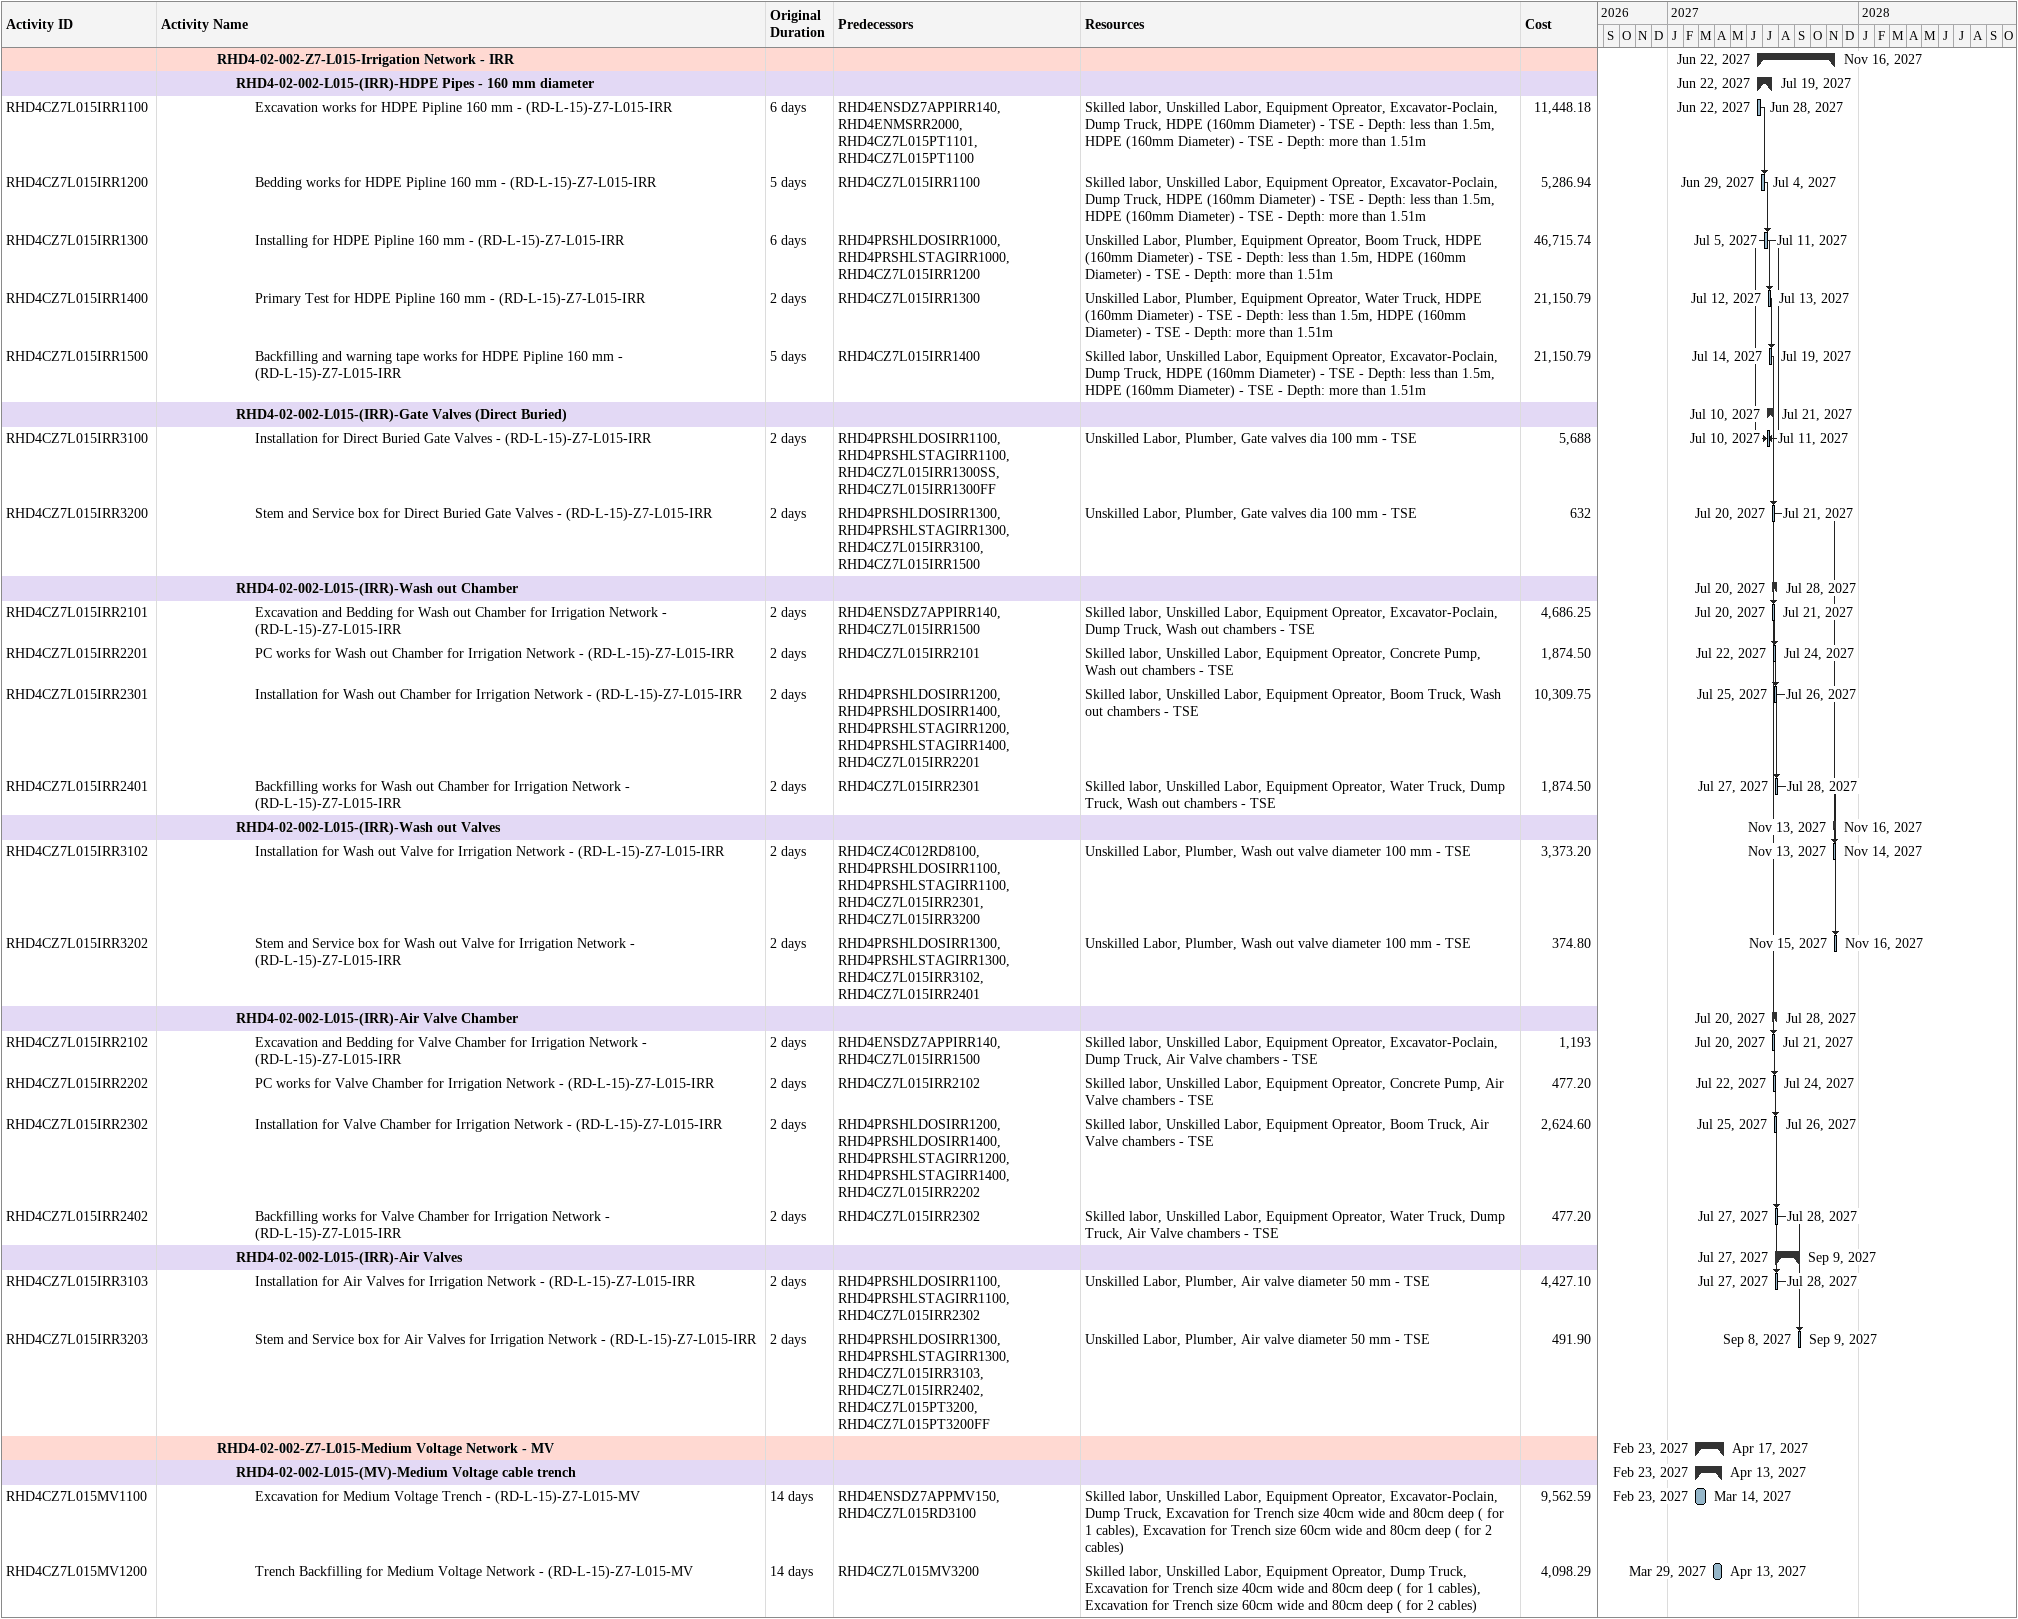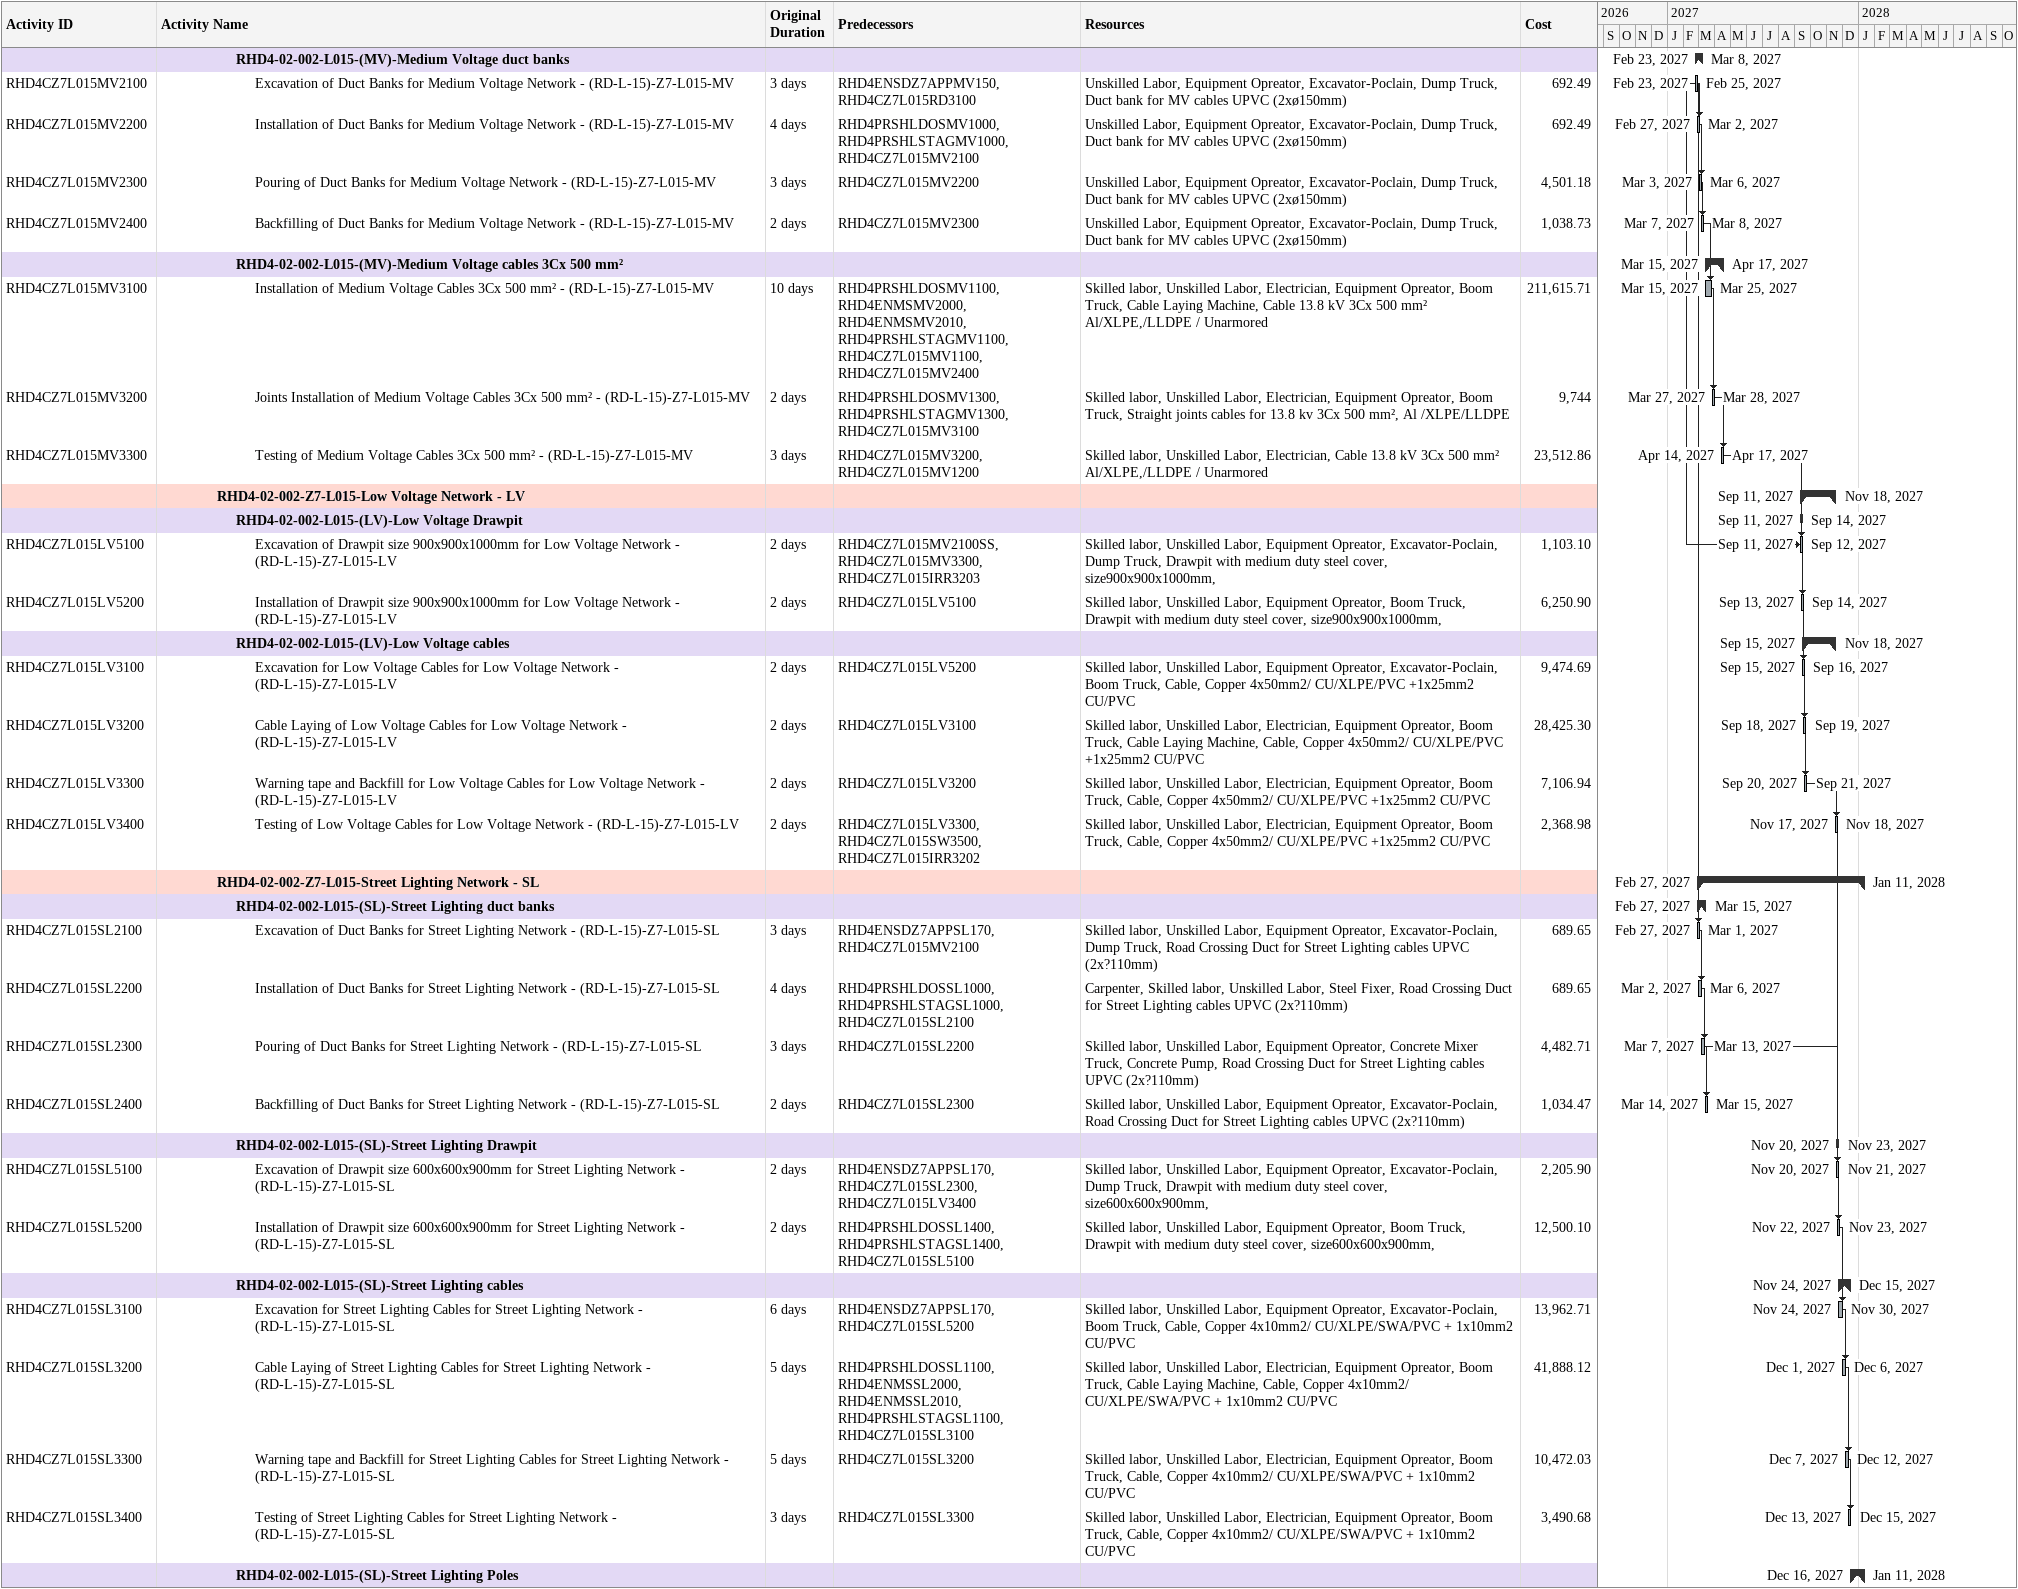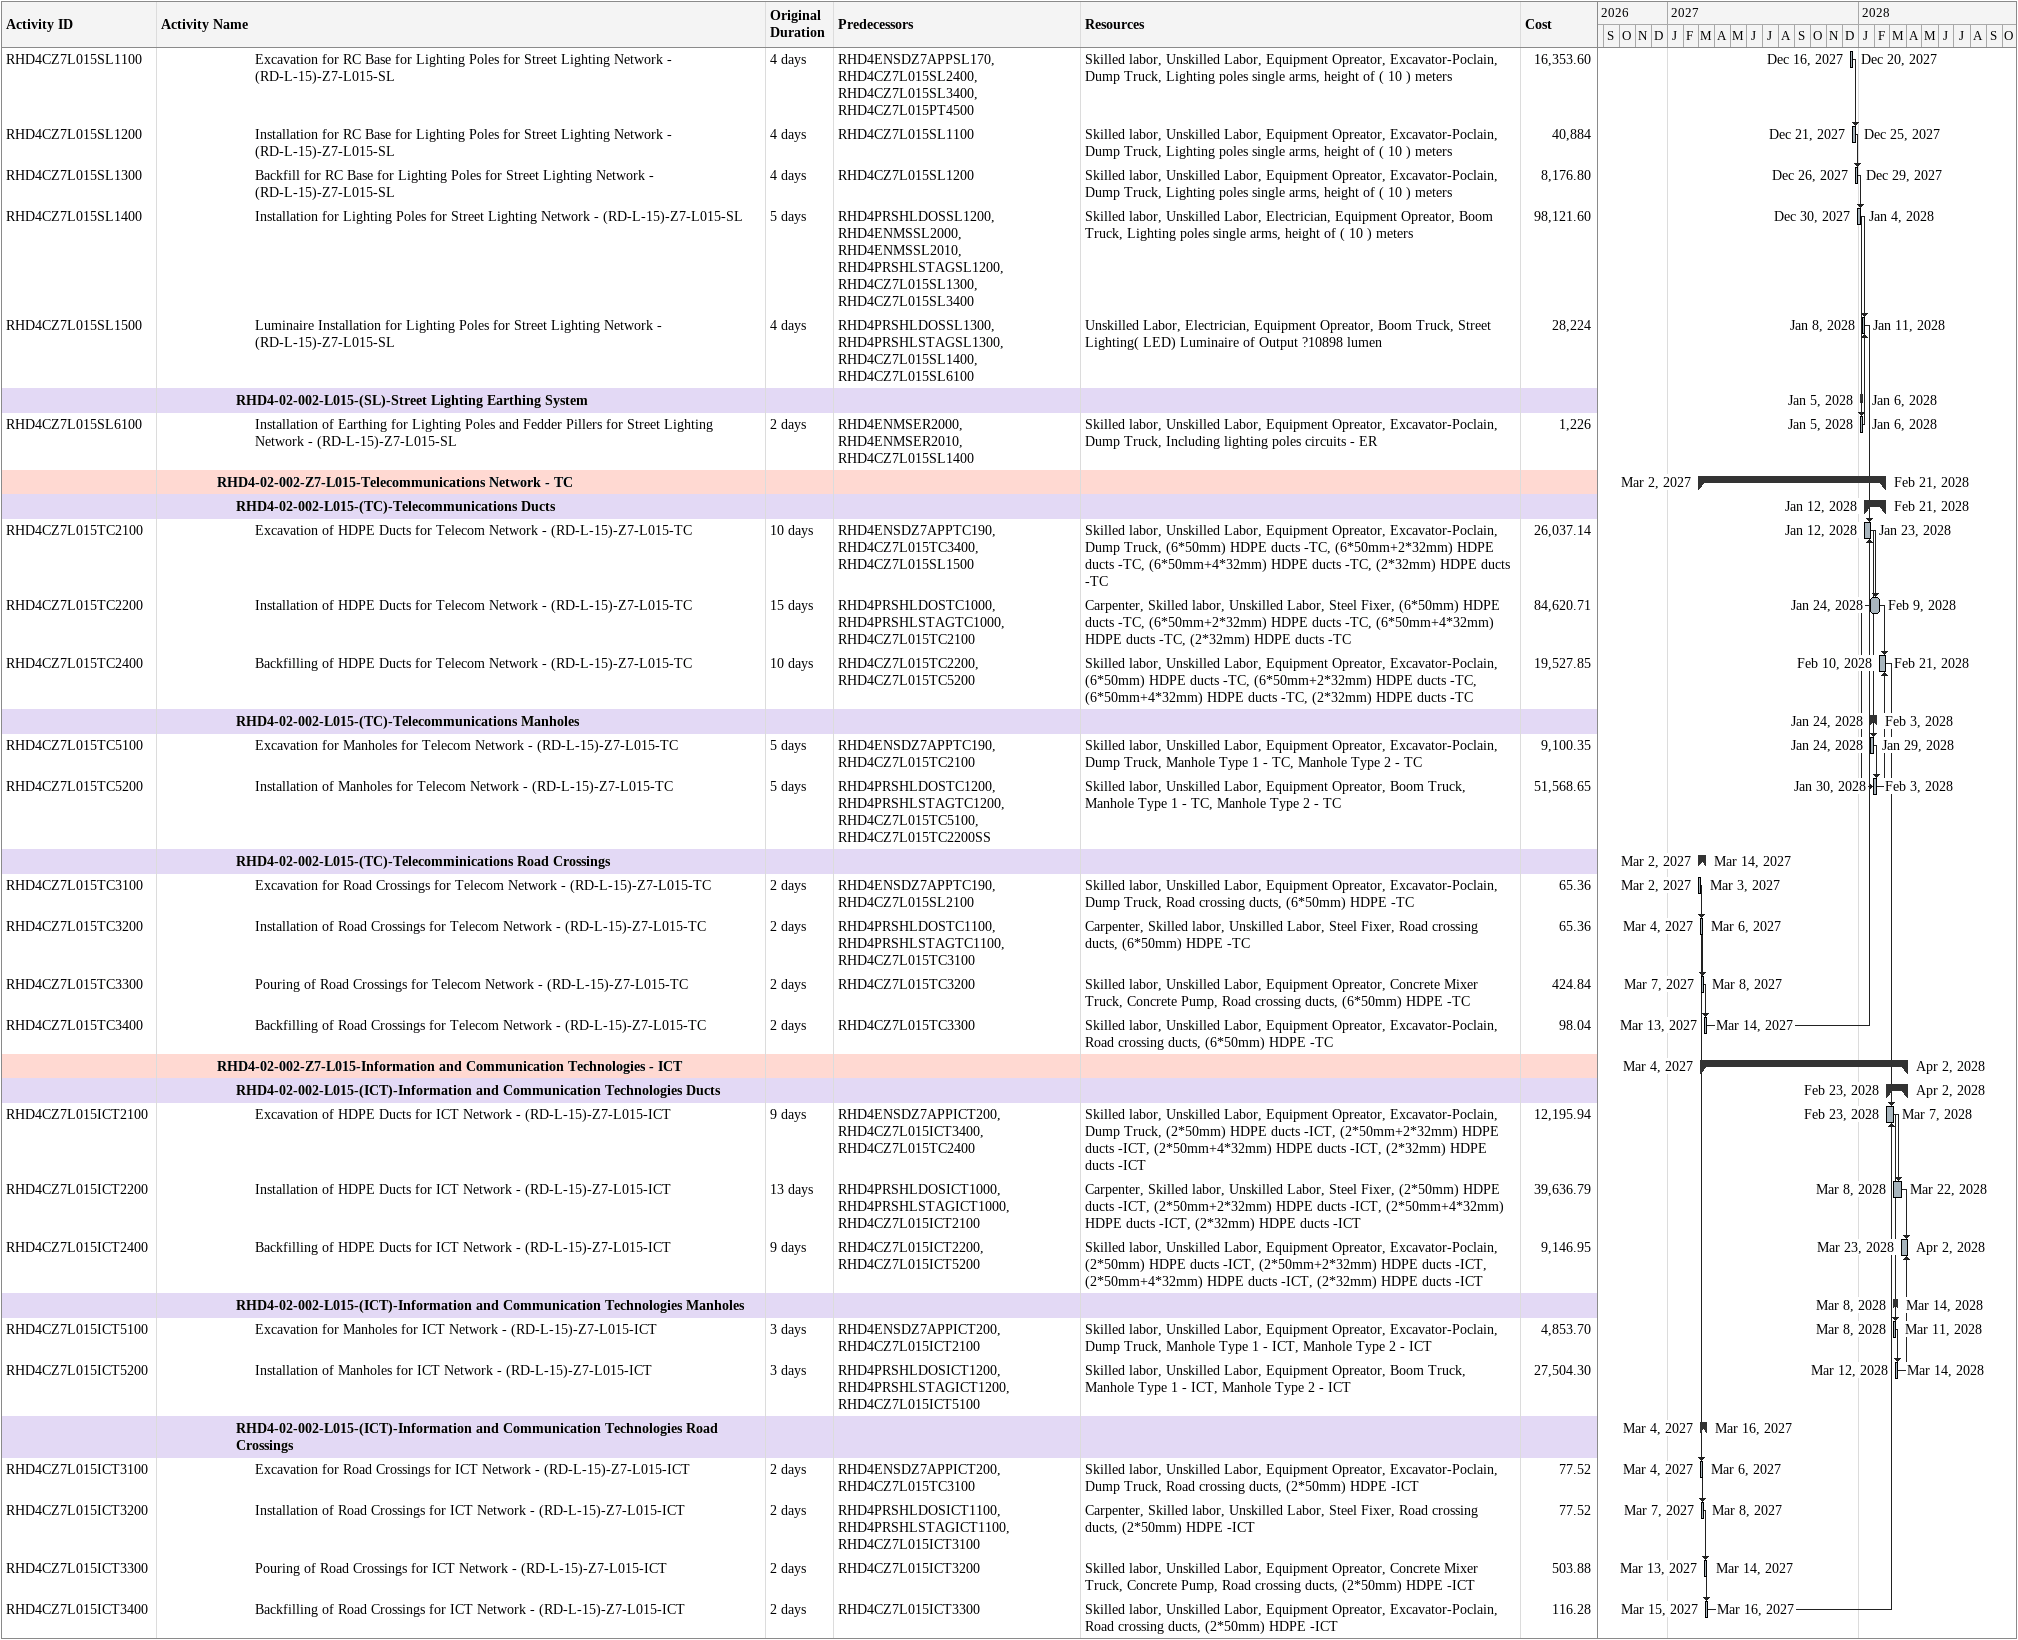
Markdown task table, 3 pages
| ID | Level | Task | Original duration | Start | Finish | Predecessors | Resources | Cost |
|---|---|---|---|---|---|---|---|---|
|  | 4 | **RHD4-02-002-Z7-L015-Irrigation Network - IRR** |  | 2027-06-22 | 2027-11-16 |  |  |  |
|  | 5 | **RHD4-02-002-L015-(IRR)-HDPE Pipes - 160 mm diameter** |  | 2027-06-22 | 2027-07-19 |  |  |  |
| RHD4CZ7L015IRR1100 | 6 | Excavation works for HDPE Pipline 160 mm - (RD-L-15)-Z7-L015-IRR | 6d | 2027-06-22 | 2027-06-28 | RHD4ENSDZ7APPIRR140, RHD4ENMSRR2000, RHD4CZ7L015PT1101, RHD4CZ7L015PT1100 | Skilled labor, Unskilled Labor, Equipment Opreator, Excavator-Poclain, Dump Truck, HDPE (160mm Diameter) - TSE - Depth: less than 1.5m, HDPE (160mm Diameter) - TSE - Depth: more than 1.51m | 11448.18 |
| RHD4CZ7L015IRR1200 | 6 | Bedding works for HDPE Pipline 160 mm - (RD-L-15)-Z7-L015-IRR | 5d | 2027-06-29 | 2027-07-04 | RHD4CZ7L015IRR1100 | Skilled labor, Unskilled Labor, Equipment Opreator, Excavator-Poclain, Dump Truck, HDPE (160mm Diameter) - TSE - Depth: less than 1.5m, HDPE (160mm Diameter) - TSE - Depth: more than 1.51m | 5286.94 |
| RHD4CZ7L015IRR1300 | 6 | Installing for HDPE Pipline 160 mm - (RD-L-15)-Z7-L015-IRR | 6d | 2027-07-05 | 2027-07-11 | RHD4PRSHLDOSIRR1000, RHD4PRSHLSTAGIRR1000, RHD4CZ7L015IRR1200 | Unskilled Labor, Plumber, Equipment Opreator, Boom Truck, HDPE (160mm Diameter) - TSE - Depth: less than 1.5m, HDPE (160mm Diameter) - TSE - Depth: more than 1.51m | 46715.74 |
| RHD4CZ7L015IRR1400 | 6 | Primary Test for HDPE Pipline 160 mm - (RD-L-15)-Z7-L015-IRR | 2d | 2027-07-12 | 2027-07-13 | RHD4CZ7L015IRR1300 | Unskilled Labor, Plumber, Equipment Opreator, Water Truck, HDPE (160mm Diameter) - TSE - Depth: less than 1.5m, HDPE (160mm Diameter) - TSE - Depth: more than 1.51m | 21150.79 |
| RHD4CZ7L015IRR1500 | 6 | Backfilling and warning tape works for HDPE Pipline 160 mm - (RD-L-15)-Z7-L015-IRR | 5d | 2027-07-14 | 2027-07-19 | RHD4CZ7L015IRR1400 | Skilled labor, Unskilled Labor, Equipment Opreator, Excavator-Poclain, Dump Truck, HDPE (160mm Diameter) - TSE - Depth: less than 1.5m, HDPE (160mm Diameter) - TSE - Depth: more than 1.51m | 21150.79 |
|  | 5 | **RHD4-02-002-L015-(IRR)-Gate Valves (Direct Buried)** |  | 2027-07-10 | 2027-07-21 |  |  |  |
| RHD4CZ7L015IRR3100 | 6 | Installation for Direct Buried Gate Valves - (RD-L-15)-Z7-L015-IRR | 2d | 2027-07-10 | 2027-07-11 | RHD4PRSHLDOSIRR1100, RHD4PRSHLSTAGIRR1100, RHD4CZ7L015IRR1300SS, RHD4CZ7L015IRR1300FF | Unskilled Labor, Plumber, Gate valves dia 100 mm - TSE | 5688 |
| RHD4CZ7L015IRR3200 | 6 | Stem and Service box for Direct Buried Gate Valves - (RD-L-15)-Z7-L015-IRR | 2d | 2027-07-20 | 2027-07-21 | RHD4PRSHLDOSIRR1300, RHD4PRSHLSTAGIRR1300, RHD4CZ7L015IRR3100, RHD4CZ7L015IRR1500 | Unskilled Labor, Plumber, Gate valves dia 100 mm - TSE | 632 |
|  | 5 | **RHD4-02-002-L015-(IRR)-Wash out Chamber** |  | 2027-07-20 | 2027-07-28 |  |  |  |
| RHD4CZ7L015IRR2101 | 6 | Excavation and Bedding for Wash out Chamber for Irrigation Network - (RD-L-15)-Z7-L015-IRR | 2d | 2027-07-20 | 2027-07-21 | RHD4ENSDZ7APPIRR140, RHD4CZ7L015IRR1500 | Skilled labor, Unskilled Labor, Equipment Opreator, Excavator-Poclain, Dump Truck, Wash out chambers - TSE | 4686.25 |
| RHD4CZ7L015IRR2201 | 6 | PC works for Wash out Chamber for Irrigation Network - (RD-L-15)-Z7-L015-IRR | 2d | 2027-07-22 | 2027-07-24 | RHD4CZ7L015IRR2101 | Skilled labor, Unskilled Labor, Equipment Opreator, Concrete Pump, Wash out chambers - TSE | 1874.50 |
| RHD4CZ7L015IRR2301 | 6 | Installation for Wash out Chamber for Irrigation Network - (RD-L-15)-Z7-L015-IRR | 2d | 2027-07-25 | 2027-07-26 | RHD4PRSHLDOSIRR1200, RHD4PRSHLDOSIRR1400, RHD4PRSHLSTAGIRR1200, RHD4PRSHLSTAGIRR1400, RHD4CZ7L015IRR2201 | Skilled labor, Unskilled Labor, Equipment Opreator, Boom Truck, Wash out chambers - TSE | 10309.75 |
| RHD4CZ7L015IRR2401 | 6 | Backfilling works for Wash out Chamber for Irrigation Network - (RD-L-15)-Z7-L015-IRR | 2d | 2027-07-27 | 2027-07-28 | RHD4CZ7L015IRR2301 | Skilled labor, Unskilled Labor, Equipment Opreator, Water Truck, Dump Truck, Wash out chambers - TSE | 1874.50 |
|  | 5 | **RHD4-02-002-L015-(IRR)-Wash out Valves** |  | 2027-11-13 | 2027-11-16 |  |  |  |
| RHD4CZ7L015IRR3102 | 6 | Installation for Wash out Valve for Irrigation Network - (RD-L-15)-Z7-L015-IRR | 2d | 2027-11-13 | 2027-11-14 | RHD4CZ4C012RD8100, RHD4PRSHLDOSIRR1100, RHD4PRSHLSTAGIRR1100, RHD4CZ7L015IRR2301, RHD4CZ7L015IRR3200 | Unskilled Labor, Plumber, Wash out valve diameter 100 mm - TSE | 3373.20 |
| RHD4CZ7L015IRR3202 | 6 | Stem and Service box for Wash out Valve for Irrigation Network - (RD-L-15)-Z7-L015-IRR | 2d | 2027-11-15 | 2027-11-16 | RHD4PRSHLDOSIRR1300, RHD4PRSHLSTAGIRR1300, RHD4CZ7L015IRR3102, RHD4CZ7L015IRR2401 | Unskilled Labor, Plumber, Wash out valve diameter 100 mm - TSE | 374.80 |
|  | 5 | **RHD4-02-002-L015-(IRR)-Air Valve Chamber** |  | 2027-07-20 | 2027-07-28 |  |  |  |
| RHD4CZ7L015IRR2102 | 6 | Excavation and Bedding for Valve Chamber for Irrigation Network - (RD-L-15)-Z7-L015-IRR | 2d | 2027-07-20 | 2027-07-21 | RHD4ENSDZ7APPIRR140, RHD4CZ7L015IRR1500 | Skilled labor, Unskilled Labor, Equipment Opreator, Excavator-Poclain, Dump Truck, Air Valve chambers - TSE | 1193 |
| RHD4CZ7L015IRR2202 | 6 | PC works for Valve Chamber for Irrigation Network - (RD-L-15)-Z7-L015-IRR | 2d | 2027-07-22 | 2027-07-24 | RHD4CZ7L015IRR2102 | Skilled labor, Unskilled Labor, Equipment Opreator, Concrete Pump, Air Valve chambers - TSE | 477.20 |
| RHD4CZ7L015IRR2302 | 6 | Installation for Valve Chamber for Irrigation Network - (RD-L-15)-Z7-L015-IRR | 2d | 2027-07-25 | 2027-07-26 | RHD4PRSHLDOSIRR1200, RHD4PRSHLDOSIRR1400, RHD4PRSHLSTAGIRR1200, RHD4PRSHLSTAGIRR1400, RHD4CZ7L015IRR2202 | Skilled labor, Unskilled Labor, Equipment Opreator, Boom Truck, Air Valve chambers - TSE | 2624.60 |
| RHD4CZ7L015IRR2402 | 6 | Backfilling works for Valve Chamber for Irrigation Network - (RD-L-15)-Z7-L015-IRR | 2d | 2027-07-27 | 2027-07-28 | RHD4CZ7L015IRR2302 | Skilled labor, Unskilled Labor, Equipment Opreator, Water Truck, Dump Truck, Air Valve chambers - TSE | 477.20 |
|  | 5 | **RHD4-02-002-L015-(IRR)-Air Valves** |  | 2027-07-27 | 2027-09-09 |  |  |  |
| RHD4CZ7L015IRR3103 | 6 | Installation for Air Valves for Irrigation Network - (RD-L-15)-Z7-L015-IRR | 2d | 2027-07-27 | 2027-07-28 | RHD4PRSHLDOSIRR1100, RHD4PRSHLSTAGIRR1100, RHD4CZ7L015IRR2302 | Unskilled Labor, Plumber, Air valve diameter 50 mm - TSE | 4427.10 |
| RHD4CZ7L015IRR3203 | 6 | Stem and Service box for Air Valves for Irrigation Network - (RD-L-15)-Z7-L015-IRR | 2d | 2027-09-08 | 2027-09-09 | RHD4PRSHLDOSIRR1300, RHD4PRSHLSTAGIRR1300, RHD4CZ7L015IRR3103, RHD4CZ7L015IRR2402, RHD4CZ7L015PT3200, RHD4CZ7L015PT3200FF | Unskilled Labor, Plumber, Air valve diameter 50 mm - TSE | 491.90 |
|  | 4 | **RHD4-02-002-Z7-L015-Medium Voltage Network - MV** |  | 2027-02-23 | 2027-04-17 |  |  |  |
|  | 5 | **RHD4-02-002-L015-(MV)-Medium Voltage cable trench** |  | 2027-02-23 | 2027-04-13 |  |  |  |
| RHD4CZ7L015MV1100 | 6 | Excavation for Medium Voltage Trench - (RD-L-15)-Z7-L015-MV | 14d | 2027-02-23 | 2027-03-14 | RHD4ENSDZ7APPMV150, RHD4CZ7L015RD3100 | Skilled labor, Unskilled Labor, Equipment Opreator, Excavator-Poclain, Dump Truck, Excavation for Trench size 40cm wide and 80cm deep ( for 1 cables), Excavation for Trench size 60cm wide and 80cm deep ( for 2 cables) | 9562.59 |
| RHD4CZ7L015MV1200 | 6 | Trench Backfilling for Medium Voltage Network - (RD-L-15)-Z7-L015-MV | 14d | 2027-03-29 | 2027-04-13 | RHD4CZ7L015MV3200 | Skilled labor, Unskilled Labor, Equipment Opreator, Dump Truck, Excavation for Trench size 40cm wide and 80cm deep ( for 1 cables), Excavation for Trench size 60cm wide and 80cm deep ( for 2 cables) | 4098.29 |
|  | 5 | **RHD4-02-002-L015-(MV)-Medium Voltage duct banks** |  | 2027-02-23 | 2027-03-08 |  |  |  |
| RHD4CZ7L015MV2100 | 6 | Excavation of Duct Banks for Medium Voltage Network - (RD-L-15)-Z7-L015-MV | 3d | 2027-02-23 | 2027-02-25 | RHD4ENSDZ7APPMV150, RHD4CZ7L015RD3100 | Unskilled Labor, Equipment Opreator, Excavator-Poclain, Dump Truck, Duct bank for MV cables UPVC (2xø150mm) | 692.49 |
| RHD4CZ7L015MV2200 | 6 | Installation of Duct Banks for Medium Voltage Network - (RD-L-15)-Z7-L015-MV | 4d | 2027-02-27 | 2027-03-02 | RHD4PRSHLDOSMV1000, RHD4PRSHLSTAGMV1000, RHD4CZ7L015MV2100 | Unskilled Labor, Equipment Opreator, Excavator-Poclain, Dump Truck, Duct bank for MV cables UPVC (2xø150mm) | 692.49 |
| RHD4CZ7L015MV2300 | 6 | Pouring of Duct Banks for Medium Voltage Network - (RD-L-15)-Z7-L015-MV | 3d | 2027-03-03 | 2027-03-06 | RHD4CZ7L015MV2200 | Unskilled Labor, Equipment Opreator, Excavator-Poclain, Dump Truck, Duct bank for MV cables UPVC (2xø150mm) | 4501.18 |
| RHD4CZ7L015MV2400 | 6 | Backfilling of Duct Banks for Medium Voltage Network - (RD-L-15)-Z7-L015-MV | 2d | 2027-03-07 | 2027-03-08 | RHD4CZ7L015MV2300 | Unskilled Labor, Equipment Opreator, Excavator-Poclain, Dump Truck, Duct bank for MV cables UPVC (2xø150mm) | 1038.73 |
|  | 5 | **RHD4-02-002-L015-(MV)-Medium Voltage cables 3Cx 500 mm²** |  | 2027-03-15 | 2027-04-17 |  |  |  |
| RHD4CZ7L015MV3100 | 6 | Installation of Medium Voltage Cables 3Cx 500 mm² - (RD-L-15)-Z7-L015-MV | 10d | 2027-03-15 | 2027-03-25 | RHD4PRSHLDOSMV1100, RHD4ENMSMV2000, RHD4ENMSMV2010, RHD4PRSHLSTAGMV1100, RHD4CZ7L015MV1100, RHD4CZ7L015MV2400 | Skilled labor, Unskilled Labor, Electrician, Equipment Opreator, Boom Truck, Cable Laying Machine, Cable 13.8 kV 3Cx 500 mm² Al/XLPE,/LLDPE / Unarmored | 211615.71 |
| RHD4CZ7L015MV3200 | 6 | Joints Installation of Medium Voltage Cables 3Cx 500 mm² - (RD-L-15)-Z7-L015-MV | 2d | 2027-03-27 | 2027-03-28 | RHD4PRSHLDOSMV1300, RHD4PRSHLSTAGMV1300, RHD4CZ7L015MV3100 | Skilled labor, Unskilled Labor, Electrician, Equipment Opreator, Boom Truck, Straight joints cables for 13.8 kv 3Cx 500 mm², Al /XLPE/LLDPE | 9744 |
| RHD4CZ7L015MV3300 | 6 | Testing of Medium Voltage Cables 3Cx 500 mm² - (RD-L-15)-Z7-L015-MV | 3d | 2027-04-14 | 2027-04-17 | RHD4CZ7L015MV3200, RHD4CZ7L015MV1200 | Skilled labor, Unskilled Labor, Electrician, Cable 13.8 kV 3Cx 500 mm² Al/XLPE,/LLDPE / Unarmored | 23512.86 |
|  | 4 | **RHD4-02-002-Z7-L015-Low Voltage Network - LV** |  | 2027-09-11 | 2027-11-18 |  |  |  |
|  | 5 | **RHD4-02-002-L015-(LV)-Low Voltage Drawpit** |  | 2027-09-11 | 2027-09-14 |  |  |  |
| RHD4CZ7L015LV5100 | 6 | Excavation of Drawpit size 900x900x1000mm for Low Voltage Network - (RD-L-15)-Z7-L015-LV | 2d | 2027-09-11 | 2027-09-12 | RHD4CZ7L015MV2100SS, RHD4CZ7L015MV3300, RHD4CZ7L015IRR3203 | Skilled labor, Unskilled Labor, Equipment Opreator, Excavator-Poclain, Dump Truck, Drawpit with medium duty steel cover, size900x900x1000mm, | 1103.10 |
| RHD4CZ7L015LV5200 | 6 | Installation of Drawpit size 900x900x1000mm for Low Voltage Network - (RD-L-15)-Z7-L015-LV | 2d | 2027-09-13 | 2027-09-14 | RHD4CZ7L015LV5100 | Skilled labor, Unskilled Labor, Equipment Opreator, Boom Truck, Drawpit with medium duty steel cover, size900x900x1000mm, | 6250.90 |
|  | 5 | **RHD4-02-002-L015-(LV)-Low Voltage cables** |  | 2027-09-15 | 2027-11-18 |  |  |  |
| RHD4CZ7L015LV3100 | 6 | Excavation for Low Voltage Cables for Low Voltage Network - (RD-L-15)-Z7-L015-LV | 2d | 2027-09-15 | 2027-09-16 | RHD4CZ7L015LV5200 | Skilled labor, Unskilled Labor, Equipment Opreator, Excavator-Poclain, Boom Truck, Cable, Copper 4x50mm2/ CU/XLPE/PVC +1x25mm2 CU/PVC | 9474.69 |
| RHD4CZ7L015LV3200 | 6 | Cable Laying of Low Voltage Cables for Low Voltage Network - (RD-L-15)-Z7-L015-LV | 2d | 2027-09-18 | 2027-09-19 | RHD4CZ7L015LV3100 | Skilled labor, Unskilled Labor, Electrician, Equipment Opreator, Boom Truck, Cable Laying Machine, Cable, Copper 4x50mm2/ CU/XLPE/PVC +1x25mm2 CU/PVC | 28425.30 |
| RHD4CZ7L015LV3300 | 6 | Warning tape and Backfill for Low Voltage Cables for Low Voltage Network - (RD-L-15)-Z7-L015-LV | 2d | 2027-09-20 | 2027-09-21 | RHD4CZ7L015LV3200 | Skilled labor, Unskilled Labor, Electrician, Equipment Opreator, Boom Truck, Cable, Copper 4x50mm2/ CU/XLPE/PVC +1x25mm2 CU/PVC | 7106.94 |
| RHD4CZ7L015LV3400 | 6 | Testing of Low Voltage Cables for Low Voltage Network - (RD-L-15)-Z7-L015-LV | 2d | 2027-11-17 | 2027-11-18 | RHD4CZ7L015LV3300, RHD4CZ7L015SW3500, RHD4CZ7L015IRR3202 | Skilled labor, Unskilled Labor, Electrician, Equipment Opreator, Boom Truck, Cable, Copper 4x50mm2/ CU/XLPE/PVC +1x25mm2 CU/PVC | 2368.98 |
|  | 4 | **RHD4-02-002-Z7-L015-Street Lighting Network - SL** |  | 2027-02-27 | 2028-01-11 |  |  |  |
|  | 5 | **RHD4-02-002-L015-(SL)-Street Lighting duct banks** |  | 2027-02-27 | 2027-03-15 |  |  |  |
| RHD4CZ7L015SL2100 | 6 | Excavation of Duct Banks for Street Lighting Network - (RD-L-15)-Z7-L015-SL | 3d | 2027-02-27 | 2027-03-01 | RHD4ENSDZ7APPSL170, RHD4CZ7L015MV2100 | Skilled labor, Unskilled Labor, Equipment Opreator, Excavator-Poclain, Dump Truck, Road Crossing Duct for Street Lighting cables UPVC (2x?110mm) | 689.65 |
| RHD4CZ7L015SL2200 | 6 | Installation of Duct Banks for Street Lighting Network - (RD-L-15)-Z7-L015-SL | 4d | 2027-03-02 | 2027-03-06 | RHD4PRSHLDOSSL1000, RHD4PRSHLSTAGSL1000, RHD4CZ7L015SL2100 | Carpenter, Skilled labor, Unskilled Labor, Steel Fixer, Road Crossing Duct for Street Lighting cables UPVC (2x?110mm) | 689.65 |
| RHD4CZ7L015SL2300 | 6 | Pouring of Duct Banks for Street Lighting Network - (RD-L-15)-Z7-L015-SL | 3d | 2027-03-07 | 2027-03-13 | RHD4CZ7L015SL2200 | Skilled labor, Unskilled Labor, Equipment Opreator, Concrete Mixer Truck, Concrete Pump, Road Crossing Duct for Street Lighting cables UPVC (2x?110mm) | 4482.71 |
| RHD4CZ7L015SL2400 | 6 | Backfilling of Duct Banks for Street Lighting Network - (RD-L-15)-Z7-L015-SL | 2d | 2027-03-14 | 2027-03-15 | RHD4CZ7L015SL2300 | Skilled labor, Unskilled Labor, Equipment Opreator, Excavator-Poclain, Road Crossing Duct for Street Lighting cables UPVC (2x?110mm) | 1034.47 |
|  | 5 | **RHD4-02-002-L015-(SL)-Street Lighting Drawpit** |  | 2027-11-20 | 2027-11-23 |  |  |  |
| RHD4CZ7L015SL5100 | 6 | Excavation of Drawpit size 600x600x900mm for Street Lighting Network - (RD-L-15)-Z7-L015-SL | 2d | 2027-11-20 | 2027-11-21 | RHD4ENSDZ7APPSL170, RHD4CZ7L015SL2300, RHD4CZ7L015LV3400 | Skilled labor, Unskilled Labor, Equipment Opreator, Excavator-Poclain, Dump Truck, Drawpit with medium duty steel cover, size600x600x900mm, | 2205.90 |
| RHD4CZ7L015SL5200 | 6 | Installation of Drawpit size 600x600x900mm for Street Lighting Network - (RD-L-15)-Z7-L015-SL | 2d | 2027-11-22 | 2027-11-23 | RHD4PRSHLDOSSL1400, RHD4PRSHLSTAGSL1400, RHD4CZ7L015SL5100 | Skilled labor, Unskilled Labor, Equipment Opreator, Boom Truck, Drawpit with medium duty steel cover, size600x600x900mm, | 12500.10 |
|  | 5 | **RHD4-02-002-L015-(SL)-Street Lighting cables** |  | 2027-11-24 | 2027-12-15 |  |  |  |
| RHD4CZ7L015SL3100 | 6 | Excavation for Street Lighting Cables for Street Lighting Network - (RD-L-15)-Z7-L015-SL | 6d | 2027-11-24 | 2027-11-30 | RHD4ENSDZ7APPSL170, RHD4CZ7L015SL5200 | Skilled labor, Unskilled Labor, Equipment Opreator, Excavator-Poclain, Boom Truck, Cable, Copper 4x10mm2/ CU/XLPE/SWA/PVC + 1x10mm2 CU/PVC | 13962.71 |
| RHD4CZ7L015SL3200 | 6 | Cable Laying of Street Lighting Cables for Street Lighting Network - (RD-L-15)-Z7-L015-SL | 5d | 2027-12-01 | 2027-12-06 | RHD4PRSHLDOSSL1100, RHD4ENMSSL2000, RHD4ENMSSL2010, RHD4PRSHLSTAGSL1100, RHD4CZ7L015SL3100 | Skilled labor, Unskilled Labor, Electrician, Equipment Opreator, Boom Truck, Cable Laying Machine, Cable, Copper 4x10mm2/ CU/XLPE/SWA/PVC + 1x10mm2 CU/PVC | 41888.12 |
| RHD4CZ7L015SL3300 | 6 | Warning tape and Backfill for Street Lighting Cables for Street Lighting Network - (RD-L-15)-Z7-L015-SL | 5d | 2027-12-07 | 2027-12-12 | RHD4CZ7L015SL3200 | Skilled labor, Unskilled Labor, Electrician, Equipment Opreator, Boom Truck, Cable, Copper 4x10mm2/ CU/XLPE/SWA/PVC + 1x10mm2 CU/PVC | 10472.03 |
| RHD4CZ7L015SL3400 | 6 | Testing of Street Lighting Cables for Street Lighting Network - (RD-L-15)-Z7-L015-SL | 3d | 2027-12-13 | 2027-12-15 | RHD4CZ7L015SL3300 | Skilled labor, Unskilled Labor, Electrician, Equipment Opreator, Boom Truck, Cable, Copper 4x10mm2/ CU/XLPE/SWA/PVC + 1x10mm2 CU/PVC | 3490.68 |
|  | 5 | **RHD4-02-002-L015-(SL)-Street Lighting Poles** |  | 2027-12-16 | 2028-01-11 |  |  |  |
| RHD4CZ7L015SL1100 | 6 | Excavation for RC Base for Lighting Poles for Street Lighting Network - (RD-L-15)-Z7-L015-SL | 4d | 2027-12-16 | 2027-12-20 | RHD4ENSDZ7APPSL170, RHD4CZ7L015SL2400, RHD4CZ7L015SL3400, RHD4CZ7L015PT4500 | Skilled labor, Unskilled Labor, Equipment Opreator, Excavator-Poclain, Dump Truck, Lighting poles single arms, height of ( 10 ) meters | 16353.60 |
| RHD4CZ7L015SL1200 | 6 | Installation for RC Base for Lighting Poles for Street Lighting Network - (RD-L-15)-Z7-L015-SL | 4d | 2027-12-21 | 2027-12-25 | RHD4CZ7L015SL1100 | Skilled labor, Unskilled Labor, Equipment Opreator, Excavator-Poclain, Dump Truck, Lighting poles single arms, height of ( 10 ) meters | 40884 |
| RHD4CZ7L015SL1300 | 6 | Backfill for RC Base for Lighting Poles for Street Lighting Network - (RD-L-15)-Z7-L015-SL | 4d | 2027-12-26 | 2027-12-29 | RHD4CZ7L015SL1200 | Skilled labor, Unskilled Labor, Equipment Opreator, Excavator-Poclain, Dump Truck, Lighting poles single arms, height of ( 10 ) meters | 8176.80 |
| RHD4CZ7L015SL1400 | 6 | Installation for Lighting Poles for Street Lighting Network - (RD-L-15)-Z7-L015-SL | 5d | 2027-12-30 | 2028-01-04 | RHD4PRSHLDOSSL1200, RHD4ENMSSL2000, RHD4ENMSSL2010, RHD4PRSHLSTAGSL1200, RHD4CZ7L015SL1300, RHD4CZ7L015SL3400 | Skilled labor, Unskilled Labor, Electrician, Equipment Opreator, Boom Truck, Lighting poles single arms, height of ( 10 ) meters | 98121.60 |
| RHD4CZ7L015SL1500 | 6 | Luminaire Installation for Lighting Poles for Street Lighting Network - (RD-L-15)-Z7-L015-SL | 4d | 2028-01-08 | 2028-01-11 | RHD4PRSHLDOSSL1300, RHD4PRSHLSTAGSL1300, RHD4CZ7L015SL1400, RHD4CZ7L015SL6100 | Unskilled Labor, Electrician, Equipment Opreator, Boom Truck, Street Lighting( LED) Luminaire of Output ?10898 lumen | 28224 |
|  | 5 | **RHD4-02-002-L015-(SL)-Street Lighting Earthing System** |  | 2028-01-05 | 2028-01-06 |  |  |  |
| RHD4CZ7L015SL6100 | 6 | Installation of Earthing for Lighting Poles and Fedder Pillers for Street Lighting Network - (RD-L-15)-Z7-L015-SL | 2d | 2028-01-05 | 2028-01-06 | RHD4ENMSER2000, RHD4ENMSER2010, RHD4CZ7L015SL1400 | Skilled labor, Unskilled Labor, Equipment Opreator, Excavator-Poclain, Dump Truck, Including lighting poles circuits - ER | 1226 |
|  | 4 | **RHD4-02-002-Z7-L015-Telecommunications Network - TC** |  | 2027-03-02 | 2028-02-21 |  |  |  |
|  | 5 | **RHD4-02-002-L015-(TC)-Telecommunications Ducts** |  | 2028-01-12 | 2028-02-21 |  |  |  |
| RHD4CZ7L015TC2100 | 6 | Excavation of HDPE Ducts for Telecom Network - (RD-L-15)-Z7-L015-TC | 10d | 2028-01-12 | 2028-01-23 | RHD4ENSDZ7APPTC190, RHD4CZ7L015TC3400, RHD4CZ7L015SL1500 | Skilled labor, Unskilled Labor, Equipment Opreator, Excavator-Poclain, Dump Truck, (6*50mm) HDPE ducts -TC, (6*50mm+2*32mm) HDPE ducts -TC, (6*50mm+4*32mm) HDPE ducts -TC, (2*32mm) HDPE ducts -TC | 26037.14 |
| RHD4CZ7L015TC2200 | 6 | Installation of HDPE Ducts for Telecom Network - (RD-L-15)-Z7-L015-TC | 15d | 2028-01-24 | 2028-02-09 | RHD4PRSHLDOSTC1000, RHD4PRSHLSTAGTC1000, RHD4CZ7L015TC2100 | Carpenter, Skilled labor, Unskilled Labor, Steel Fixer, (6*50mm) HDPE ducts -TC, (6*50mm+2*32mm) HDPE ducts -TC, (6*50mm+4*32mm) HDPE ducts -TC, (2*32mm) HDPE ducts -TC | 84620.71 |
| RHD4CZ7L015TC2400 | 6 | Backfilling of HDPE Ducts for Telecom Network - (RD-L-15)-Z7-L015-TC | 10d | 2028-02-10 | 2028-02-21 | RHD4CZ7L015TC2200, RHD4CZ7L015TC5200 | Skilled labor, Unskilled Labor, Equipment Opreator, Excavator-Poclain, (6*50mm) HDPE ducts -TC, (6*50mm+2*32mm) HDPE ducts -TC, (6*50mm+4*32mm) HDPE ducts -TC, (2*32mm) HDPE ducts -TC | 19527.85 |
|  | 5 | **RHD4-02-002-L015-(TC)-Telecommunications Manholes** |  | 2028-01-24 | 2028-02-03 |  |  |  |
| RHD4CZ7L015TC5100 | 6 | Excavation for Manholes for Telecom Network - (RD-L-15)-Z7-L015-TC | 5d | 2028-01-24 | 2028-01-29 | RHD4ENSDZ7APPTC190, RHD4CZ7L015TC2100 | Skilled labor, Unskilled Labor, Equipment Opreator, Excavator-Poclain, Dump Truck, Manhole Type 1 - TC, Manhole Type 2 - TC | 9100.35 |
| RHD4CZ7L015TC5200 | 6 | Installation of Manholes for Telecom Network - (RD-L-15)-Z7-L015-TC | 5d | 2028-01-30 | 2028-02-03 | RHD4PRSHLDOSTC1200, RHD4PRSHLSTAGTC1200, RHD4CZ7L015TC5100, RHD4CZ7L015TC2200SS | Skilled labor, Unskilled Labor, Equipment Opreator, Boom Truck, Manhole Type 1 - TC, Manhole Type 2 - TC | 51568.65 |
|  | 5 | **RHD4-02-002-L015-(TC)-Telecomminications Road Crossings** |  | 2027-03-02 | 2027-03-14 |  |  |  |
| RHD4CZ7L015TC3100 | 6 | Excavation for Road Crossings for Telecom Network - (RD-L-15)-Z7-L015-TC | 2d | 2027-03-02 | 2027-03-03 | RHD4ENSDZ7APPTC190, RHD4CZ7L015SL2100 | Skilled labor, Unskilled Labor, Equipment Opreator, Excavator-Poclain, Dump Truck, Road crossing ducts, (6*50mm) HDPE -TC | 65.36 |
| RHD4CZ7L015TC3200 | 6 | Installation of Road Crossings for Telecom Network - (RD-L-15)-Z7-L015-TC | 2d | 2027-03-04 | 2027-03-06 | RHD4PRSHLDOSTC1100, RHD4PRSHLSTAGTC1100, RHD4CZ7L015TC3100 | Carpenter, Skilled labor, Unskilled Labor, Steel Fixer, Road crossing ducts, (6*50mm) HDPE -TC | 65.36 |
| RHD4CZ7L015TC3300 | 6 | Pouring of Road Crossings for Telecom Network - (RD-L-15)-Z7-L015-TC | 2d | 2027-03-07 | 2027-03-08 | RHD4CZ7L015TC3200 | Skilled labor, Unskilled Labor, Equipment Opreator, Concrete Mixer Truck, Concrete Pump, Road crossing ducts, (6*50mm) HDPE -TC | 424.84 |
| RHD4CZ7L015TC3400 | 6 | Backfilling of Road Crossings for Telecom Network - (RD-L-15)-Z7-L015-TC | 2d | 2027-03-13 | 2027-03-14 | RHD4CZ7L015TC3300 | Skilled labor, Unskilled Labor, Equipment Opreator, Excavator-Poclain, Road crossing ducts, (6*50mm) HDPE -TC | 98.04 |
|  | 4 | **RHD4-02-002-Z7-L015-Information and Communication Technologies - ICT** |  | 2027-03-04 | 2028-04-02 |  |  |  |
|  | 5 | **RHD4-02-002-L015-(ICT)-Information and Communication Technologies Ducts** |  | 2028-02-23 | 2028-04-02 |  |  |  |
| RHD4CZ7L015ICT2100 | 6 | Excavation of HDPE Ducts for ICT Network - (RD-L-15)-Z7-L015-ICT | 9d | 2028-02-23 | 2028-03-07 | RHD4ENSDZ7APPICT200, RHD4CZ7L015ICT3400, RHD4CZ7L015TC2400 | Skilled labor, Unskilled Labor, Equipment Opreator, Excavator-Poclain, Dump Truck, (2*50mm) HDPE ducts -ICT, (2*50mm+2*32mm) HDPE ducts -ICT, (2*50mm+4*32mm) HDPE ducts -ICT, (2*32mm) HDPE ducts -ICT | 12195.94 |
| RHD4CZ7L015ICT2200 | 6 | Installation of HDPE Ducts for ICT Network - (RD-L-15)-Z7-L015-ICT | 13d | 2028-03-08 | 2028-03-22 | RHD4PRSHLDOSICT1000, RHD4PRSHLSTAGICT1000, RHD4CZ7L015ICT2100 | Carpenter, Skilled labor, Unskilled Labor, Steel Fixer, (2*50mm) HDPE ducts -ICT, (2*50mm+2*32mm) HDPE ducts -ICT, (2*50mm+4*32mm) HDPE ducts -ICT, (2*32mm) HDPE ducts -ICT | 39636.79 |
| RHD4CZ7L015ICT2400 | 6 | Backfilling of HDPE Ducts for ICT Network - (RD-L-15)-Z7-L015-ICT | 9d | 2028-03-23 | 2028-04-02 | RHD4CZ7L015ICT2200, RHD4CZ7L015ICT5200 | Skilled labor, Unskilled Labor, Equipment Opreator, Excavator-Poclain, (2*50mm) HDPE ducts -ICT, (2*50mm+2*32mm) HDPE ducts -ICT, (2*50mm+4*32mm) HDPE ducts -ICT, (2*32mm) HDPE ducts -ICT | 9146.95 |
|  | 5 | **RHD4-02-002-L015-(ICT)-Information and Communication Technologies Manholes** |  | 2028-03-08 | 2028-03-14 |  |  |  |
| RHD4CZ7L015ICT5100 | 6 | Excavation for Manholes for ICT Network - (RD-L-15)-Z7-L015-ICT | 3d | 2028-03-08 | 2028-03-11 | RHD4ENSDZ7APPICT200, RHD4CZ7L015ICT2100 | Skilled labor, Unskilled Labor, Equipment Opreator, Excavator-Poclain, Dump Truck, Manhole Type 1 - ICT, Manhole Type 2 - ICT | 4853.70 |
| RHD4CZ7L015ICT5200 | 6 | Installation of Manholes for ICT Network - (RD-L-15)-Z7-L015-ICT | 3d | 2028-03-12 | 2028-03-14 | RHD4PRSHLDOSICT1200, RHD4PRSHLSTAGICT1200, RHD4CZ7L015ICT5100 | Skilled labor, Unskilled Labor, Equipment Opreator, Boom Truck, Manhole Type 1 - ICT, Manhole Type 2 - ICT | 27504.30 |
|  | 5 | **RHD4-02-002-L015-(ICT)-Information and Communication Technologies Road Crossings** |  | 2027-03-04 | 2027-03-16 |  |  |  |
| RHD4CZ7L015ICT3100 | 6 | Excavation for Road Crossings for ICT Network - (RD-L-15)-Z7-L015-ICT | 2d | 2027-03-04 | 2027-03-06 | RHD4ENSDZ7APPICT200, RHD4CZ7L015TC3100 | Skilled labor, Unskilled Labor, Equipment Opreator, Excavator-Poclain, Dump Truck, Road crossing ducts, (2*50mm) HDPE -ICT | 77.52 |
| RHD4CZ7L015ICT3200 | 6 | Installation of Road Crossings for ICT Network - (RD-L-15)-Z7-L015-ICT | 2d | 2027-03-07 | 2027-03-08 | RHD4PRSHLDOSICT1100, RHD4PRSHLSTAGICT1100, RHD4CZ7L015ICT3100 | Carpenter, Skilled labor, Unskilled Labor, Steel Fixer, Road crossing ducts, (2*50mm) HDPE -ICT | 77.52 |
| RHD4CZ7L015ICT3300 | 6 | Pouring of Road Crossings for ICT Network - (RD-L-15)-Z7-L015-ICT | 2d | 2027-03-13 | 2027-03-14 | RHD4CZ7L015ICT3200 | Skilled labor, Unskilled Labor, Equipment Opreator, Concrete Mixer Truck, Concrete Pump, Road crossing ducts, (2*50mm) HDPE -ICT | 503.88 |
| RHD4CZ7L015ICT3400 | 6 | Backfilling of Road Crossings for ICT Network - (RD-L-15)-Z7-L015-ICT | 2d | 2027-03-15 | 2027-03-16 | RHD4CZ7L015ICT3300 | Skilled labor, Unskilled Labor, Equipment Opreator, Excavator-Poclain, Road crossing ducts, (2*50mm) HDPE -ICT | 116.28 |
